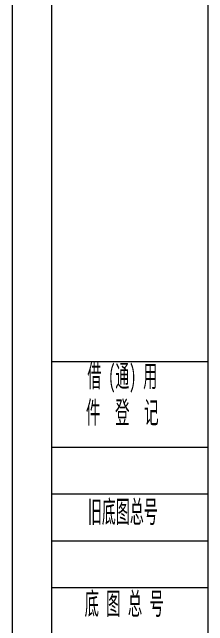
# Paper-space layout '草迹图' of a CAD drawing. Header units: millimetres. Extents: x 0 to 420, y 0 to 297.
# Drawn here: x 0 to 25, y 48.1 to 126.8 of the extents above; entities that cross this region are included whole.
import ezdxf

# ---------------------------------------------------------------- set-up
doc = ezdxf.new("R2010")
doc.units = ezdxf.units.MM
doc.layers.get('0').update_dxf_attribs({"lineweight": 18})
doc.styles.add('SLDTEXTSTYLE1', font='', dxfattribs={"width": 0.4669})
doc.styles.add('SLDTEXTSTYLE2', font='', dxfattribs={"width": 0.485814})
doc.styles.add('SLDTEXTSTYLE3', font='', dxfattribs={"width": 0.481086})
doc.styles.get('SLDTEXTSTYLE1').set_extended_font_data('宋体')
doc.styles.get('SLDTEXTSTYLE2').set_extended_font_data('宋体')
doc.styles.get('SLDTEXTSTYLE3').set_extended_font_data('宋体')

psp = doc.layouts.new('草迹图')

# ---------------------------------------------------------------- linework, layer by layer
at = {"color": 179, "linetype": 'Continuous', "lineweight": 0}
for p, q in [((0.00008801, 296.99990707), (0.00008801, -0.00009293)), ((5.00008801, 81.99990707), (25.00008801, 81.99990707)), ((5.00008801, 70.99990707), (25.00008801, 70.99990707)), ((5.00008801, 64.99990707), (25.00008801, 64.99990707)), ((5.00008801, 58.99990707), (25.00008801, 58.99990707)), ((5.00008801, 52.99990707), (25.00008801, 52.99990707))]:
    psp.add_line(p, q, dxfattribs=at)
at = {"color": 179, "linetype": 'Continuous', "lineweight": 15}
for p, q in [((5.00008801, 291.99990707), (5.00008801, 4.99990707)), ((25.00008801, 291.99990707), (25.00008801, 4.99990707))]:
    psp.add_line(p, q, dxfattribs=at)

# ---------------------------------------------------------------- texts
at = {"color": 7, "linetype": 'Continuous', "lineweight": 0, "char_height": 2.809123333, "attachment_point": 2}
for s, insert, width, style in [('借 (通) 用', (14.07199549, 81.53609667), 18.1569522787, 'SLDTEXTSTYLE1'), ('件  登  记', (14.07199549, 76.87379109), 19.1974605291, 'SLDTEXTSTYLE2'), ('旧底图总号', (14.14135209, 64.14002758), 17.9517889761, 'SLDTEXTSTYLE1'), ('底 图 总 号', (14.31903848, 52.35311437), 20.8829771256, 'SLDTEXTSTYLE3')]:
    psp.add_mtext(s, dxfattribs=dict(at, insert=insert, width=width, style=style))

doc.saveas('drawing.dxf')
